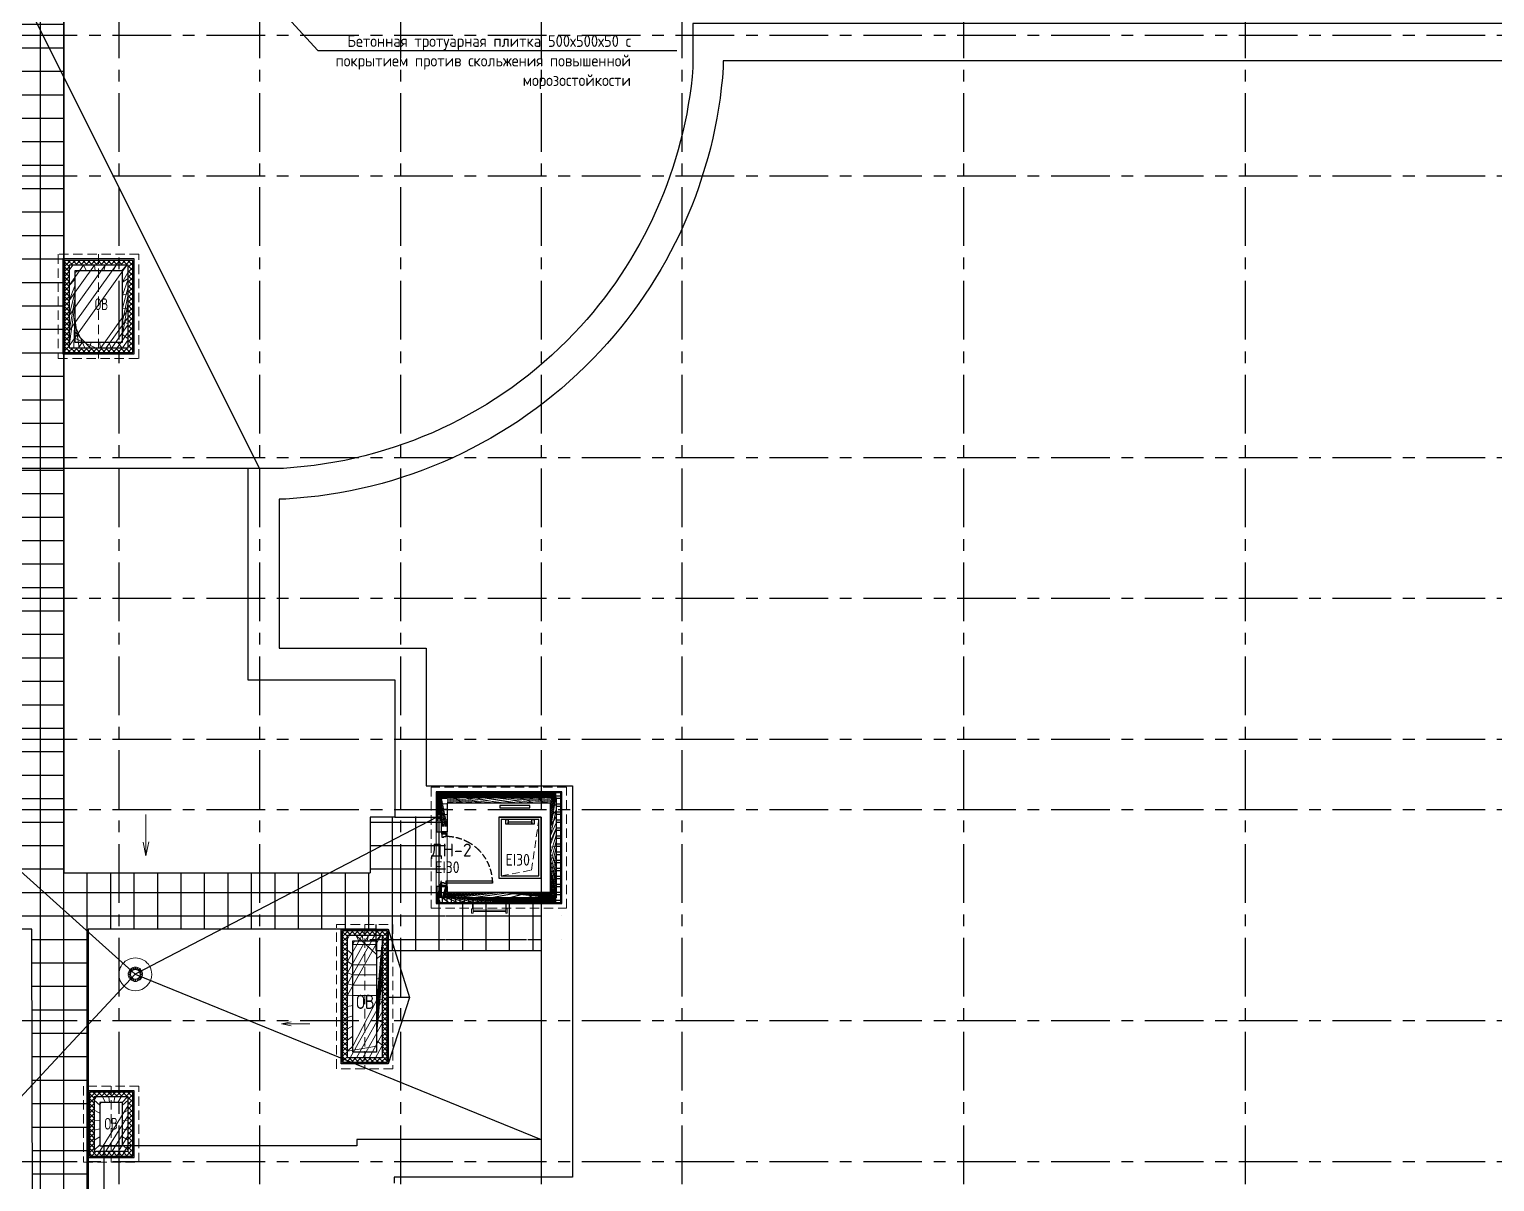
# Model space of a CAD drawing. Header units: millimetres. Extents: x -106726 to 8952771, y -150083 to 686385.
# Drawn here: x 9663 to 40890, y 635962 to 660520 of the extents above; entities that cross this region are included whole.
import ezdxf
from ezdxf import colors
from ezdxf.entities.mleader import LeaderData, LeaderLine
from ezdxf.math import Vec2, Vec3

# ---------------------------------------------------------------- set-up
doc = ezdxf.new("R2010")
doc.units = ezdxf.units.MM
for name, pattern in [('CENTER', [2, 1.25, -0.25, 0.25, -0.25]), ('DASHED', [19.049999999999997, 12.7, -6.35]), ('HIDDEN', [6, 4, -2]), ('HIDDEN2', [4.762499999999999, 3.175, -1.5875]), ('ГОСТ 2.303 4', [7, 5, -2, 0])]:
    doc.linetypes.add(name, pattern=pattern)
for name, color, linetype, lineweight in [('АР_тонкая линия', 250, 'Continuous', 0), ('ОБОРУДОВАНИЕ', 253, 'Continuous', 5), ('Специальное оборудование', 7, 'Continuous', 9)]:
    doc.layers.add(name, color=color, linetype=linetype, lineweight=lineweight)
doc.styles.add('ICOCPEUR', font='isocpeur.ttf')
doc.styles.add('ISOCPEUR', font='isocpeur.ttf', dxfattribs={"width": 0.7})
doc.styles.add('ISOCPEUR_2', font='isocpeur.ttf', dxfattribs={"width": 0.9, "height": 300})
doc.styles.add('PDF ISOCPEUR', font='isocpeur.ttf')
doc.styles.add('ГОСТ 2.304', font='isocpeur.ttf', dxfattribs={"width": 0.7})
pattern_1 = [(90, (480899.0754800076, 687126.5060687058), (-500.0000000000001, 0), []), (180, (480899.0754800076, 687126.5060687058), (-2.842170943040401e-14, -500), [])]
pattern_2 = [(315, (-936177548.4294626, 8364026967.5), (132.5825214724777, 132.5825214724777), []), (315, (-936177548.4294626, 8364026879.111652), (132.5825214724777, 132.5825214724777), [])]
pattern_3 = [(315, (-936178058.4294626, 8364026967.5), (132.5825214724777, 132.5825214724777), []), (315, (-936178058.4294626, 8364026879.111652), (132.5825214724777, 132.5825214724777), [])]
pattern_4 = [(315, (-936177548.4294626, 8364026967.5), (53.03300858899107, 53.03300858899106), []), (44.99999999999999, (-936177548.4294626, 8364026967.5), (-53.03300858899105, 53.03300858899107), [])]
pattern_5 = [(315, (-936178058.4294626, 8364026967.5), (53.03300858899107, 53.03300858899106), []), (44.99999999999999, (-936178058.4294626, 8364026967.5), (-53.03300858899105, 53.03300858899107), [])]

# ---------------------------------------------------------------- blocks, each defined once
blk = doc.blocks.new('A$C6f2de472')
at = {"layer": 'АР_тонкая линия', "color": 8, "ltscale": 100}
for p, q in [((54.57592772785574, -74.7079406324774), (54.57592772785574, -576.5265344174259)), ((54.57592772785574, -576.5265344174259), (20.69524945132434, -407.2409241124988)), ((20.69524945132434, -407.2409241124988), (54.57592772785574, -576.5265344174259)), ((54.57592772785574, -576.5265344174259), (91.53404689393938, -404.1629426884465))]:
    blk.add_line(p, q, dxfattribs=at)
blk = doc.blocks.new('M_Сток крыши - Сетчатый фильтр 380 мм - Слив 200 мм 2-3193379-Кровля')
at = {"layer": 'ОБОРУДОВАНИЕ', "color": 8, "flags": 128}
for points in [[(-152.1267350446647, 9.122306980374313), (-132.0912406071403, 9.122306980374326), (-112.0431549439181, 9.122306980374303)], [(-108.0011237287316, 31.18721417121553), (-127.0242874497429, 37.36821474883533), (-146.0454781264287, 43.54857424549225)], [(-141.9117846506028, 55.55902606483295), (-122.8580928793034, 49.36810632238699), (-103.7927820662061, 43.17341132440949)], [(-93.29816158142222, 62.7083574968748), (-109.4818746132008, 74.46651327549654), (-125.6635339249483, 86.22317693917506)], [(-118.0473051375903, 96.38772613638803), (-101.842131428712, 84.6139782631736), (-85.62792629529227, 72.83366867594135)], [(-69.83589882673962, 88.08991025929144), (-81.59615471404025, 104.2765138426867), (-93.35443870569411, 120.4604033445647)], [(-83.00003154254765, 127.8153150601544), (-71.22933750466267, 111.6143445950117), (-59.45298972975287, 95.40559242844496)], [(-39.9207528530546, 105.0867191707603), (-46.10509601334157, 124.1201703034178), (-52.28803434348071, 143.149297813457)], [(-40.18753608133889, 147.0058568346927), (-34.00116822601166, 127.9661743314419), (-27.81237822599808, 108.9190372333652)], [(-6.349999999993059, 112.2344089592399), (-6.349999999993055, 132.2540697534665), (-6.349999999993071, 152.2676508651532)], [(6.350000000006943, 152.2676508651542), (6.350000000006918, 132.2540697534677), (6.350000000006937, 112.2344089592412)], [(27.81237822601391, 108.9190372333708), (34.00116822602754, 127.9661743314477), (40.18753608135481, 147.0058568346986)], [(52.28803434349719, 143.1492978134647), (46.10509601335808, 124.1201703034257), (39.92075285307115, 105.0867191707683)], [(59.45298972977421, 95.40559242845515), (71.22933750468407, 111.6143445950221), (83.00003154256913, 127.8153150601649)], [(93.35443870571662, 120.4604033445765), (81.5961547140628, 104.2765138426985), (69.83589882676223, 88.08991025930342)], [(85.62792629532089, 72.83366867595203), (101.8421314287408, 84.61397826318435), (118.0473051376191, 96.38772613639888)], [(125.6635339249781, 86.22317693918657), (109.4818746132306, 74.46651327550809), (93.29816158145213, 62.70835749688639)], [(103.792782066241, 43.17341132441629), (122.8580928793384, 49.36810632239381), (141.9117846506378, 55.55902606483986)], [(146.0454781264642, 43.54857424549932), (127.0242874497785, 37.36821474884241), (108.0011237287673, 31.18721417122258)], [(112.0431549439558, 9.122306980374242), (132.091240607178, 9.12230698037424), (152.1267350447024, 9.122306980374237)], [(-112.356954244448, -3.577693019625703), (-132.3584398310157, -3.577693019625699), (-152.3579998314883, -3.577693019625695)], [(-147.4658216370705, -38.46545786676792), (-128.4121298657711, -32.27453812432185), (-109.3468190526738, -26.07984312634433)], [(-105.7061290580764, -38.25048148704755), (-124.7292927790876, -44.43148206466737), (-143.7504834557733, -50.61184156132428)], [(-128.1487984605835, -82.48421335690901), (-111.9436247517052, -70.71046548369449), (-95.7294196182853, -58.93015589646215)], [(-88.46990949618774, -69.35387637452017), (-104.6536225279662, -81.11203215314181), (-120.8352818397137, -92.8686958168203)], [(-95.91116798998836, -118.4348253462578), (-84.14047395210329, -102.233854881115), (-72.3641261771934, -86.02510271454811)], [(-62.19800361705781, -93.63916595362517), (-73.95825950435832, -109.8257695370203), (-85.71654349601214, -126.0096590388982)], [(-53.89547499619336, -142.5518774865482), (-47.70910714086607, -123.5121949832972), (-41.52031714085241, -104.4650578852204)], [(-29.47185625401281, -108.4817714797415), (-35.65619941429974, -127.5152226123989), (-41.83913774443886, -146.5443501224379)], [(-6.349999999993074, -152.2676508652035), (-6.349999999993042, -132.2540697535169), (-6.349999999993062, -112.2344089592902)], [(6.350000000006934, -112.2344089592915), (6.350000000006931, -132.2540697535181), (6.350000000006942, -152.2676508652045)], [(41.83913774445471, -146.5443501224441), (35.65619941431555, -127.515222612405), (29.4718562540286, -108.4817714797474)], [(41.52031714086893, -104.4650578852287), (47.70910714088253, -123.5121949833054), (53.89547499620974, -142.5518774865562)], [(85.71654349603381, -126.009659038909), (73.95825950437997, -109.825769537031), (62.19800361707931, -93.63916595363574)], [(72.3641261772162, -86.02510271456046), (84.14047395212596, -102.2338548811273), (95.91116799001092, -118.4348253462699)], [(120.8352818397427, -92.86869581683132), (104.6536225279952, -81.11203215315281), (88.46990949621667, -69.35387637453108)], [(95.7294196183155, -58.93015589647398), (111.9436247517352, -70.7104654837063), (128.1487984606135, -82.48421335692073)], [(143.7504834558084, -50.61184156133116), (124.7292927791227, -44.43148206467424), (105.7061290581114, -38.25048148705444)], [(109.3468190527096, -26.07984312635145), (128.4121298658068, -32.27453812432894), (147.4658216371062, -38.46545786677496)], [(152.3579998315258, -3.577693019625746), (132.3584398310532, -3.577693019625791), (112.3569542444855, -3.577693019625767)]]:
    blk.add_lwpolyline(points, dxfattribs=at)
at = {"layer": 'ОБОРУДОВАНИЕ', "color": 8}
for centre, radius, start, end in [((1.867945798039727e-11, -2.528863876118112e-11), 350.0000000000003, 359.9999999999996, 179.9999999999998), ((1.884542567571339e-11, -2.517666075618763e-11), 152.4, 163.3962075109842, 176.5683575503843), ((1.884542567571339e-11, -2.517666075618763e-11), 152.3999999999999, 145.5442994120852, 158.6194600011817), ((1.884542567571339e-11, -2.517666075618763e-11), 152.3999999999999, 127.7749788777989, 140.7677499933545), ((1.884542567571339e-11, -2.517666075618763e-11), 112.4139006281505, 175.3453706261629, 179.9999999999995), ((1.884542567571339e-11, -2.517666075618763e-11), 112.4139006281506, 157.4147534860918, 163.8930014678603), ((1.884542567571339e-11, -2.517666075618763e-11), 101.6, 359.9999999999992, 179.9999999999994), ((1.884542567571339e-11, -2.517666075618763e-11), 112.4139006281506, 139.6160726103257, 146.0938257661134), ((1.884542567571339e-11, -2.517666075618763e-11), 152.3999999999999, 110.0656934125596, 122.9986742789652), ((1.884542567571339e-11, -2.517666075618763e-11), 112.4139006281506, 121.92952745044, 128.4066691250171), ((1.884542567571339e-11, -2.517666075618763e-11), 152.3999999999999, 92.38801546327326, 105.2895868495749), ((1.884542567571339e-11, -2.517666075618763e-11), 112.4139006281506, 104.3243310625686, 110.8009781656915), ((1.884542567571339e-11, -2.517666075618763e-11), 112.4139006281505, 86.76177088817388, 93.23822911183754), ((1.884542567571339e-11, -2.517666075618763e-11), 152.4, 74.71041315043354, 87.61198453673569), ((1.884542567571339e-11, -2.517666075618763e-11), 112.4139006281505, 69.1990218343196, 75.67566893744245), ((1.884542567571339e-11, -2.517666075618763e-11), 152.4000000000001, 57.00132572104204, 69.93430658744889), ((1.884542567571339e-11, -2.517666075618763e-11), 112.4139006281505, 51.59333087499237, 58.07047254956947), ((1.884542567571339e-11, -2.517666075618763e-11), 112.4139006281504, 33.90617423389321, 40.38392738968094), ((1.884542567571339e-11, -2.517666075618763e-11), 152.4000000000001, 39.2322500066509, 52.2250211222084), ((1.884542567571339e-11, -2.517666075618763e-11), 112.4139006281505, 16.10699853214306, 22.58524651391154), ((1.884542567571339e-11, -2.517666075618763e-11), 112.4139006281506, 359.9999999999989, 4.654629373836194), ((1.884542567571339e-11, -2.517666075618763e-11), 152.4000000000001, 21.38053999882107, 34.45570058792016), ((1.884542567571339e-11, -2.517666075618763e-11), 152.4, 3.43164244961575, 16.60379248901856), ((1.867945798039727e-11, -2.528863876118112e-11), 350.0000000000003, 179.9999999999998, 359.9999999999989), ((1.874390688234167e-11, -2.517666075618763e-11), 152.4, 181.345180730763, 194.6194600011786), ((1.874390688234167e-11, -2.517666075618763e-11), 152.4000000000001, 199.3962075109811, 212.7677499933488), ((1.874390688234167e-11, -2.517666075618763e-11), 152.4000000000001, 217.5442994120796, 230.9986742789577), ((1.874390688234167e-11, -2.517666075618763e-11), 112.4139006281506, 179.999999999999, 181.823807644696), ((1.874390688234167e-11, -2.517666075618763e-11), 112.4139006281505, 193.4147534860877, 199.8930014678562), ((1.874390688234167e-11, -2.517666075618763e-11), 101.6, 179.9999999999994, 359.9999999999989), ((1.874390688234167e-11, -2.517666075618763e-11), 112.4139006281505, 211.6160726103183, 218.093825766106), ((1.874390688234167e-11, -2.517666075618763e-11), 152.4, 235.7749788777913, 249.2895868495662), ((1.874390688234167e-11, -2.517666075618763e-11), 112.4139006281504, 229.9295274504297, 236.4066691250069), ((1.874390688234167e-11, -2.517666075618763e-11), 152.4, 254.0656934125508, 267.6119845367264), ((1.874390688234167e-11, -2.517666075618763e-11), 112.4139006281505, 248.3243310625568, 254.8009781656796), ((1.874390688234167e-11, -2.517666075618763e-11), 112.4139006281505, 266.7617708881618, 273.2382291118254), ((1.874390688234167e-11, -2.517666075618763e-11), 152.3999999999999, 272.388015463264, 285.9343065874401), ((1.874390688234167e-11, -2.517666075618763e-11), 112.4139006281506, 285.1990218343078, 291.6756689374307), ((1.874390688234167e-11, -2.517666075618763e-11), 152.3999999999999, 290.7104131504247, 304.2250211222008), ((1.874390688234167e-11, -2.517666075618763e-11), 112.4139006281506, 303.5933308749821, 310.0704725495593), ((1.874390688234167e-11, -2.517666075618763e-11), 112.4139006281506, 321.9061742338857, 328.3839273896735), ((1.874390688234167e-11, -2.517666075618763e-11), 152.3999999999999, 309.0013257210344, 322.4557005879145), ((1.874390688234167e-11, -2.517666075618763e-11), 112.4139006281506, 340.106998532139, 346.5852465139075), ((1.874390688234167e-11, -2.517666075618763e-11), 112.4139006281505, 358.1761923553028, 359.9999999999989), ((1.874390688234167e-11, -2.517666075618763e-11), 152.3999999999999, 327.2322500066453, 340.6037924890154), ((1.874390688234167e-11, -2.517666075618763e-11), 152.4, 345.3805399988179, 358.6548192692363)]:
    blk.add_arc(centre, radius, start, end, dxfattribs=at)
blk = doc.blocks.new('_DotSmall')
at = {"color": 8, "linetype": 'ByBlock', "const_width": 0.5}
blk.add_lwpolyline([(-0.0625, 0, 1), (0.0625, 0, 1)], format="xyb", close=True, dxfattribs=at)
blk = doc.blocks.new('дверь металл1_преобразован_в_статический_25')
at = {"color": 8}
for points in [[(0, 0), (20, -2.906988696383495e-15), (20.00000000000001, 69.99999999999727), (1.017446043734183e-14, 69.99999999999727)], [(60, -8.720966089150483e-15), (20, -2.906988696383495e-15), (20.00000000000001, 69.99999999999727), (70, 69.99999999999727), (70.00000000000003, 39.99999999999999), (60.00000000000001, 39.99999999999089)], [(59.99999999999358, -779.9999999999909), (60, 9.086226051640133e-12), (99.9999999999909, 9.080412074247366e-12), (99.99999999998815, -779.9999999999909)], [(840, -2.877703828499986e-12), (880, -2.883517805892753e-12), (880, 69.99999999999442), (830, 69.9999999999944), (830, 39.99999999999712), (840, 39.99999999998802)], [(900, -2.886424794589137e-12), (880, -2.883517805892753e-12), (880, 69.99999999999442), (900, 69.99999999999439)]]:
    blk.add_lwpolyline(points, close=True, dxfattribs=at)
at = {"color": 8, "linetype": 'ГОСТ 2.303 4', "ltscale": 20}
for centre, start, end in [((59.99999999996495, 1.432045261082039e-11), 330.0000000000001, 1.057255354117103e-12), ((59.99999999996845, 4.042872454068628e-11), 314.9999999999994, 329.9999999999988), ((59.99999999998931, 4.447217112182948e-11), 270.0000000000007, 315)]:
    blk.add_arc(centre, 780.0000000000351, start, end, dxfattribs=at)
blk = doc.blocks.new('LADDER_12760 - LADDER_12760-5164013-3_1 этаж')
at = {"layer": 'Специальное оборудование', "color": 8}
for p, q in [((25.00000000001089, 95.00000000009393), (-50.00000000000482, 95.00000000009395)), ((-50.00000000000482, 95.00000000009395), (-50.00000000000483, 88.00000000009472)), ((-50.00000000000484, 88.00000000009472), (17.99999999999474, 88.00000000009472)), ((-2.099747042905164e-11, 1.904017958923043e-13), (24.99999999995375, 1.904017958923043e-13)), ((-2.099747042905164e-11, -76.19999999999982), (-2.099747042905164e-11, 1.861177878481613e-13)), ((17.99999999999475, 88.00000000009472), (17.99999999999473, 1.184385922670117e-13)), ((25.00000000001073, 5.075939668586216e-14), (25.00000000001089, 95.00000000009393)), ((24.99999999995375, 1.861177878481613e-13), (24.99999999995375, -76.19999999999982)), ((575.0000000000002, 95.00000000009253), (575.0000000000007, -3.383959779057477e-13)), ((650.000000000001, 95.00000000009253), (575.0000000000002, 95.00000000009253)), ((574.9999999998712, 1.904017958923096e-13), (599.9999999998744, 1.904017958923096e-13)), ((574.9999999998712, -76.19999999999982), (574.9999999998712, 1.861177878481613e-13)), ((582.0000000000011, -4.39914771277472e-13), (582.0000000000011, 88.00000000009248)), ((582.0000000000011, 88.00000000009248), (650.000000000001, 88.00000000009248)), ((599.9999999998744, 1.861177878481613e-13), (599.9999999998744, -76.19999999999982)), ((650.000000000001, 88.00000000009248), (650.000000000001, 95.00000000009253)), ((24.99999999995375, -76.19999999999982), (-2.099747042905164e-11, -76.19999999999982)), ((24.9999999999913, -25.39999999999994), (575.0000000000036, -25.39999999999994)), ((575.0000000000036, -45.39999999999994), (24.99999999999127, -45.39999999999994)), ((599.9999999998744, -76.19999999999982), (574.9999999998712, -76.19999999999982))]:
    blk.add_line(p, q, dxfattribs=at)

msp = doc.modelspace()

# ---------------------------------------------------------------- hatches: boundary and pattern name
at = {"ltscale": 120}
h = msp.add_hatch(dxfattribs=at)
h.set_pattern_fill('ANSI37', color=256, scale=4000, angle=45, double=1)
h.set_pattern_definition(pattern_1)
h.paths.add_polyline_path([(10401.38545660954, 641344.3101398014), (9203.702998257242, 641344.6236160861), (9203.702998257242, 663963.568845463), (10401.38545660954, 663963.2553691785)])
h = msp.add_hatch()
h.set_pattern_fill('ANSI37', color=256, scale=600, angle=180)
h.set_pattern_definition([(225, (-370105.0995932772, 538526.1678467701), (53.03300858899106, -53.03300858899107), []), (315, (-370105.0995932772, 538526.1678467701), (53.03300858899107, 53.03300858899105), [])])
h.paths.add_polyline_path([(10409.95452216547, 655595.4197194374), (10410.98098987481, 653635.5487226951), (11870.45162588311, 653635.5487226951), (11869.42515817378, 655595.4197194374)])
h.paths.add_polyline_path([(10510.46775602014, 655495.4197194374), (11769.93839202821, 655495.4197194374), (11769.93839202821, 653735.5487226951), (10510.46775602014, 653735.5487226951)], flags=16)
h.paths.add_polyline_path([(11897.90040672291, 654601.6132149324), (11954.87824898539, 655125.66784677)])
at = {"lineweight": 5}
h = msp.add_hatch(dxfattribs=at)
h.set_pattern_fill('ANSI32', color=256, scale=500, angle=180, style=0)
h.set_pattern_definition([(225, (8363384706.714881, 936844938.86959), (132.5825214724777, -132.5825214724777), []), (225, (8363384618.326533, 936844938.86959), (132.5825214724777, -132.5825214724777), [])])
h.paths.add_polyline_path([(10510.46775602014, 655495.4197194374), (10511.49422372971, 653735.5487226951), (11770.45162588311, 653735.5487226951), (11769.42515817378, 655495.4197194374)])
h.paths.add_polyline_path([(10630.46775602014, 655375.4197194374), (11649.93839202821, 655375.4197194374), (11649.93839202821, 653855.5487226951), (10630.46775602014, 653855.5487226951)], flags=16)
h.paths.add_polyline_path([(12131.8560912481, 654753.7224786079), (12131.8560912481, 655141.7224786079)])
h = msp.add_hatch()
h.set_pattern_fill('ANSI37', color=256, scale=600, angle=270)
h.set_pattern_definition(pattern_4)
h.paths.add_polyline_path([(18349.86266838061, 644250), (20889.93842063891, 644250), (20889.93842063891, 644150), (18349.86266838061, 644150)])
h = msp.add_hatch()
h.set_pattern_fill('ANSI37', color=256, scale=600, angle=270)
h.set_pattern_definition(pattern_4)
h.paths.add_polyline_path([(20989.93842063891, 641910), (20989.93842063891, 644250), (20889.93842063891, 644250), (20889.93842063891, 641910)])
at = {"ltscale": 120}
h = msp.add_hatch(dxfattribs=at)
h.set_pattern_fill('ANSI37', color=256, scale=4000, angle=45, double=1)
h.set_pattern_definition(pattern_1)
h.paths.add_polyline_path([(20570.1023264383, 640890.0484280472), (20569.77445761906, 641890.0484290009), (20287.10237430315, 641890.0484290009), (20287.10237430315, 640890.0484280472), (21008.42429166799, 640890.0484280472), (21010.07881771307, 641890.0484299546), (21009.93842063891, 644030), (20286.96197722899, 644030), (20287.10237430315, 644030), (21009.77448622929, 644030), (21010.10235504853, 640890.0484280472)])
h.paths.add_polyline_path([(20287.10237430315, 641890.0484290009), (18546.02423823951, 641890.0484290009), (18546.35210717795, 640890.0484280472), (16917.58587551396, 640890.0484280472), (16917.33233261574, 643742.3175416475), (20287.17670034338, 643742.3175416475), (20286.96200062381, 643742.3175416475), (18530.85169635527, 643742.3175416475), (18530.99207003461, 640890.0484290009), (20253.88545660954, 640890.0484280472)])
h = msp.add_hatch()
h.set_pattern_fill('ANSI37', color=256, scale=600, angle=270)
h.set_pattern_definition(pattern_5)
h.paths.add_polyline_path([(18449.93841873156, 644149.9969844818), (18449.93841873156, 643535), (18349.93841873156, 643535), (18349.93841873156, 644149.9969844818)])
at = {"lineweight": 5}
h = msp.add_hatch(dxfattribs=at)
h.set_pattern_fill('ANSI32', color=256, scale=500, angle=270, style=0)
h.set_pattern_definition(pattern_3)
edge = h.paths.add_edge_path()
edge.add_line((18569.93842636095, 643535), (18449.93842636095, 643535))
edge.add_line((18569.93842636095, 644150), (18569.93842636095, 643535))
edge.add_line((18449.93842636095, 644150), (18569.93842636095, 644150))
edge.add_line((18449.93842636095, 643535), (18449.93842636095, 644150))
h = msp.add_hatch(dxfattribs=at)
h.set_pattern_fill('ANSI32', color=256, scale=500, angle=270, style=0)
h.set_pattern_definition(pattern_2)
h.paths.add_polyline_path([(18567.69651641883, 644030), (18567.69651641883, 644150), (20769.93842063891, 644150), (20769.93842063891, 644030)])
h = msp.add_hatch(dxfattribs=at)
h.set_pattern_fill('ANSI32', color=256, scale=500, angle=270, style=0)
h.set_pattern_definition(pattern_2)
edge = h.paths.add_edge_path()
edge.add_line((20889.93842063891, 644150), (20889.93842063891, 642010.0000009537))
edge.add_line((20769.93842063891, 644150), (20889.93842063891, 644150))
edge.add_line((20769.93842063891, 642010), (20769.93842063891, 644149.9999990463))
edge.add_line((20889.93842063891, 642010), (20769.93842063891, 642010))
at = {"ltscale": 120}
h = msp.add_hatch(dxfattribs=at)
h.set_pattern_fill('ANSI37', color=256, scale=4000, angle=45, double=1)
h.set_pattern_definition(pattern_1)
h.paths.add_polyline_path([(10401.22871846706, 641343.2014693494), (10401.54219475202, 642540.8839277017), (16941.01708040852, 642540.8839277017), (16940.70360412356, 641343.2014693494)])
h = msp.add_hatch()
h.set_pattern_fill('ANSI37', color=256, scale=600, angle=270)
h.set_pattern_definition(pattern_5)
h.paths.add_polyline_path([(18449.93841873156, 642010.0030155182), (18449.93841873156, 642380), (18349.93841873156, 642380), (18349.93841873156, 642010.0030155182)])
h = msp.add_hatch()
h.set_pattern_fill('ANSI32', color=256, scale=500, angle=270, style=0)
h.set_pattern_definition(pattern_3)
h.paths.add_polyline_path([(18449.93841873156, 642010.0030155182), (18569.93841873156, 642010.0030155182), (18569.93841873156, 642380), (18449.93841873156, 642380)])
h = msp.add_hatch()
h.set_pattern_fill('ANSI32', color=256, scale=500, angle=270, style=0)
h.set_pattern_definition(pattern_2)
h.paths.add_polyline_path([(20769.93842063891, 642130), (18568.46886589471, 642130), (18568.46886589471, 642010), (20769.93842063891, 642010)])
h = msp.add_hatch()
h.set_pattern_fill('ANSI37', color=256, scale=600, angle=270)
h.set_pattern_definition(pattern_4)
h.paths.add_polyline_path([(18349.86266838061, 641910), (20889.93842063891, 641910), (20889.93842063891, 642010), (18349.86266838061, 642010)])
h = msp.add_hatch(dxfattribs=at)
h.set_pattern_fill('ANSI37', color=256, scale=4000, angle=45, double=1)
h.set_pattern_definition(pattern_1)
h.paths.add_polyline_path([(10917.92766708415, 635276.602742352), (9728.326109673595, 635276.8527696042), (9717.450821179897, 641343.6064476545), (10915.13542209566, 641342.7964910443)])
h = msp.add_hatch()
h.set_pattern_fill('ANSI37', color=256, scale=600, angle=180)
h.set_pattern_definition([(225, (-364175.0780399487, 524243.9495966823), (53.03300858899106, -53.03300858899107), []), (315, (-364175.0780399487, 524243.9495966823), (53.03300858899107, 53.03300858899105), [])])
h.paths.add_polyline_path([(16339.97607549373, 641313.2014693494), (16340.48852984793, 638500.9676906548), (17279.97411596961, 638500.9676906548), (17279.46166161587, 641313.2014693494)])
h.paths.add_polyline_path([(16440.48930934863, 641213.2014693494), (17179.97489547078, 641213.2014693494), (17179.97411596961, 638600.9676906548), (16440.48852984793, 638600.9676906548)], flags=16)
h.paths.add_polyline_path([(17827.92196005117, 640319.3949648445), (17884.89980231412, 640843.4495966823)])
at = {"lineweight": 5}
h = msp.add_hatch(dxfattribs=at)
h.set_pattern_fill('ANSI32', color=256, scale=500, angle=180, style=0)
h.set_pattern_definition([(225, (8363390636.736435, 936830656.65134), (132.5825214724777, -132.5825214724777), []), (225, (8363390548.348087, 936830656.65134), (132.5825214724777, -132.5825214724777), [])])
h.paths.add_polyline_path([(16440.48930934863, 641213.2014693494), (16441.51499755727, 638600.9676906548), (17178.94764826028, 638600.9676906548), (17177.92196005117, 641213.2014693494)])
h.paths.add_polyline_path([(16560.48930934863, 641093.2014693494), (17059.97489547054, 641093.2014693494), (17059.97411596961, 638720.9676906548), (16560.48852984793, 638720.9676906548)], flags=16)
h.paths.add_polyline_path([(18061.8776445766, 640471.50422852), (18061.8776445766, 640859.50422852)])
h = msp.add_hatch()
h.set_pattern_fill('ANSI37', color=256, scale=600, angle=180)
h.set_pattern_definition([(225, (-369570.4749494428, 520801.429729628), (53.03300858899106, -53.03300858899107), []), (315, (-369570.4749494428, 520801.429729628), (53.03300858899107, 53.03300858899105), [])])
h.paths.add_polyline_path([(10944.57916599978, 637870.6816022953), (10945.09239985468, 636510), (11869.93839202821, 636510), (11884.06475212169, 637870.6816022953)])
h.paths.add_polyline_path([(11045.09239985468, 637770.6816022953), (11769.93839202821, 637770.6816022953), (11769.93839202821, 636610), (11045.09239985468, 636610)], flags=16)
h.paths.add_polyline_path([(12432.52505055722, 636876.8750977903), (12489.5028928197, 637400.9297296279)])
h = msp.add_hatch(dxfattribs=at)
h.set_pattern_fill('ANSI32', color=256, scale=500, angle=180, style=0)
h.set_pattern_definition([(225, (8363385241.339525, 936827214.131473), (132.5825214724777, -132.5825214724777), []), (225, (8363385152.951178, 936827214.131473), (132.5825214724777, -132.5825214724777), [])])
h.paths.add_polyline_path([(11045.09239985468, 637770.6816022953), (11046.11886756402, 636610), (11770.45162588311, 636610), (11769.42515817354, 637770.6816022953)])
h.paths.add_polyline_path([(11165.09239985468, 637650.6816022953), (11649.93839202821, 637650.6816022953), (11649.93839202821, 636729.991912511), (11165.09239985468, 636729.991912511)], flags=16)
h.paths.add_polyline_path([(12666.48073508264, 637028.9843614658), (12666.48073508264, 637416.9843614658)])

# ---------------------------------------------------------------- linework, layer by layer
at = {"linetype": 'CENTER', "ltscale": 1000}
for p, q in [((11571.19366451539, 679157.4669364591), (11571.19366451562, 624538.442093527)), ((14571.19366451539, 679157.4669364591), (14571.19366451562, 624538.442093527)), ((17571.19366451586, 679157.4669364591), (17571.19366451586, 624538.442093527)), ((20571.19366451586, 679157.4669364591), (20571.19366451586, 624538.442093527)), ((23571.19366451586, 679157.4669364591), (23571.19366451586, 624538.442093527)), ((29571.19366451586, 679157.4669364591), (29571.19366451609, 624538.442093527)), ((35571.19366451586, 679157.4669364591), (35571.19366451609, 624538.442093527)), ((-12563.75553944497, 660395), (70614.64651527419, 660395)), ((-12563.75553944497, 657395), (70614.64651527419, 657395)), ((-12563.75553944497, 651395), (70614.64651527419, 651395)), ((-12563.75553944521, 648395), (70614.64651527395, 648395)), ((-12563.75553944521, 645395), (70614.64651527395, 645395)), ((-12563.75553944521, 643895), (70614.64651527395, 643895)), ((-12563.75553944521, 639395), (70614.64651527395, 639395)), ((-12563.75553944521, 636395), (70614.64651527395, 636395))]:
    msp.add_line(p, q, dxfattribs=at)
at = {"ltscale": 100}
for p, q in [((8569.938392028678, 663144.9999999998), (14569.93839202845, 651163.6914955657)), ((14319.81722265691, 651163.6914955657), (-110.1827773437835, 651163.6914955657)), ((-110.1827773437835, 651163.6914955657), (11922.13366562547, 640382.5714447726)), ((18349.86266838061, 643730), (11922.13366562547, 640382.5714447726)), ((17309.97333646892, 641343.2014693494), (17762.28199770069, 639887.7505756284)), ((11922.12217862415, 640382.5591269571), (-110.1827773437835, 627479.9999999942)), ((11922.12217862415, 640382.5591269571), (20569.93839202868, 636860)), ((17762.28199770069, 639887.7505756284), (17309.97333646892, 638470.9676906548)), ((17762.28199770069, 639887.7505756284), (17309.97333646892, 639887.7505756284))]:
    msp.add_line(p, q, dxfattribs=at)
at = {"linetype": 'HIDDEN', "lineweight": 5, "ltscale": 50}
for p, q in [((11140.20307402429, 655725.4197194374), (11140.20307402429, 653505.5487226951)), ((16810.23132290877, 641443.2014693494), (16810.23132290877, 638370.9676906548)), ((11407.51539594145, 638000.6816022953), (11407.94608464558, 636380.1575634666))]:
    msp.add_line(p, q, dxfattribs=at)
at = {"ltscale": 100}
for points in [[(10401.38545660954, 663964.7499861137), (10401.38545660954, 642540.8839277017)], [(9717.45627449872, 641341.261827444), (9717.45627449872, 641341.261827444), (9203.702998257242, 641343.2014693494), (9203.702998257242, 652407.8662643428)], [(19669.93839202868, 643730.0000000005), (20569.93839202868, 643730), (20569.93839202868, 642430)], [(10401.38545660954, 642540.8839277017), (16926.05697730277, 642540.8839277017)], [(20569.93839202868, 641890.0334313852), (20569.93839202868, 636860), (16639.81722265622, 636860), (16639.81722265622, 636729.9989261401), (11249.81087420252, 636729.9916909945), (11249.82186003216, 628280.0031416107)], [(17050.72630262235, 641443.2014693494), (17050.72630262235, 641343.2014693494), (10915.13323159749, 641343.187572388)], [(10915.13323197374, 641343.2014693494), (10915.00159265799, 635276.7128224841), (9731.252184099983, 635276.7426894719), (9717.45077362121, 641343.2014693494)], [(11899.93839202821, 636480), (11899.93839202821, 637900.6816022953), (10915.09239985468, 637900.6816022953), (10915.09239985468, 636480), (11899.93839202821, 636480)]]:
    msp.add_lwpolyline(points, dxfattribs=at)
for points in [[(53319.93839202868, 660645.0000000014), (23804.93839202868, 660645), (23804.93839202868, 659705, -0.1713588119262615), (21273.49956363905, 654042.5562528474, -0.1904546233486775), (15078.17040573829, 651163.6914955657), (14319.81722265691, 651163.6914955657), (14319.81722265622, 646659.9999999991), (17449.81722263689, 646660.0000000009), (17449.81722267577, 643730.0000000019), (18329.86266838061, 643730.0000000019)], [(53989.93839202868, 659845.0000000014), (24449.29762499128, 659845), (24449.29762499128, 659705, -0.1768280985894461), (21679.29960715165, 653503.6566586636, -0.1882125360542776), (15129.81722265622, 650510.2610434454), (14989.81722265622, 650510.2610434454), (14989.81722265622, 647330), (18119.81722265622, 647330), (18119.81722269533, 644400), (21239.97333646892, 644400), (21239.97333646892, 636060), (17439.81722265622, 636060), (17439.81722265622, 635930.0000000002)]]:
    msp.add_lwpolyline(points, format="xyb", dxfattribs=at)
at = {"linetype": 'HIDDEN', "lineweight": 5, "ltscale": 50}
for points in [[(10280.46775602014, 653505.5487226951), (11999.93839202821, 653505.5487226951), (11999.93839202821, 655725.4197194374), (10280.46775602014, 655725.4197194374)], [(21109.97802387225, 641789.8901472092), (21109.89881740557, 644369.8667106628), (18229.70084522711, 644369.8667106628), (18229.78005169379, 641789.8901472092)], [(16210.48930934863, 641443.2014693494), (17409.97333646892, 641443.2014693494), (17409.97333646892, 638370.9676906548), (16210.48930934863, 638370.9676906548)]]:
    msp.add_lwpolyline(points, close=True, dxfattribs=at)
at = {"ltscale": 100}
for points in [[(10380.46775602014, 653605.5487226951), (11899.93839202821, 653605.5487226951), (11899.93839202821, 655625.4197194374), (10380.46775602014, 655625.4197194374)], [(10410.46775602014, 653635.5487226951), (11869.93839202821, 653635.5487226951), (11869.93839202821, 655595.4197194374), (10410.46775602014, 655595.4197194374)], [(10510.46775602014, 653735.5487226951), (11769.93839202821, 653735.5487226951), (11769.93839202821, 655495.4197194374), (10510.46775602014, 655495.4197194374)], [(10630.46775602014, 653855.5487226951), (11649.93839202821, 653855.5487226951), (11649.93839202821, 655375.4197194374), (10630.46775602014, 655375.4197194374)], [(16310.48930934863, 641343.2014693494), (17309.97333646892, 641343.2014693494), (17309.97333646892, 638470.9676906548), (16310.48930934863, 638470.9676906548)], [(16340.48930934863, 641313.2014693494), (17279.97333646892, 641313.2014693494), (17279.97333646892, 638500.9676906548), (16340.48930934863, 638500.9676906548)], [(16440.48930934863, 641213.2014693494), (17179.97333646892, 641213.2014693494), (17179.97333646892, 638600.9676906548), (16440.48930934863, 638600.9676906548)], [(16560.48930934863, 641093.2014693494), (17059.97333646892, 641093.2014693494), (17059.97333646892, 638720.9676906548), (16560.48930934863, 638720.9676906548)], [(10945.09239985468, 636510), (11869.93839202821, 636510), (11869.93839202821, 637870.6816022953), (10945.09239985468, 637870.6816022953)], [(11045.09239985468, 636610), (11769.93839202821, 636610), (11769.93839202821, 637770.6816022953), (11045.09239985468, 637770.6816022953)], [(11165.09239985468, 636730), (11649.93839202821, 636730), (11649.93839202821, 637650.6816022953), (11165.09239985468, 637650.6816022953)]]:
    msp.add_lwpolyline(points, close=True, dxfattribs=at)
for points in [[(18329.86266838061, 642250), (18329.86266838061, 641890.1876773834), (21009.93842063891, 641890), (21009.93842063891, 644270), (18329.86266838061, 644269.8123226166), (18329.86266838061, 643420), (18449.93842636095, 643420)], [(18349.86266838061, 642250), (18349.86266838061, 641910), (20989.93842063891, 641910), (20989.93842063891, 644250), (18349.86266838061, 644250), (18349.86266838061, 643420)], [(18449.93842636095, 643420), (18449.93842636095, 644150), (20889.93842063891, 644150), (20889.93842063891, 642010), (18449.93841873156, 642010.0030155182), (18449.93841873156, 642250)], [(18449.93841873156, 642250), (18569.93841873156, 642250), (18569.93841873156, 642130), (20769.93842063891, 642130), (20769.93842063891, 644030), (18569.93842636095, 644030), (18569.93842636095, 643420), (18449.93842636095, 643420)], [(17449.81722267554, 643730.0000000012), (16926.05697730277, 643729.9999999958), (16926.05697730277, 642540.8839277017)], [(18449.93841873156, 642250), (18329.86266838061, 642250)], [(17049.80200416362, 641443.2014693494), (17049.21217365144, 640890.0484280472), (20569.93839202868, 640890.0484280472)]]:
    msp.add_lwpolyline(points)
at = {"lineweight": 30, "ltscale": 100}
msp.add_lwpolyline([(20331.38542418461, 643929.999997139), (20331.38542418461, 643979.999997139), (19691.38545660954, 643980), (19691.38545660954, 643930)], close=True, dxfattribs=at)
at = {"ltscale": 75}
for points in [[(20569.93839202868, 642430), (20569.93839202868, 643730), (19669.93839202868, 643730), (19669.93839202868, 642430)], [(20519.93839202868, 642480), (20519.93839202868, 643680), (19719.93839202868, 643680), (19719.93839202868, 642480)], [(20519.93839202868, 642480), (20519.93839202868, 643680), (19719.93839202868, 643680), (19719.93839202868, 642480)], [(19870.61190162646, 643579.8235349655), (19819.81010566698, 643579.8235349655), (19819.81010566698, 643680), (19870.61190162646, 643680)], [(19870.61190067278, 643579.8235349655), (19819.81010471331, 643579.8235349655), (19819.81010471331, 643680), (19870.61190067278, 643680)], [(20369.13659606921, 643579.8235349655), (19870.61190162646, 643579.8235349655), (19870.61190162646, 643630.625330925), (20369.13659606921, 643630.625330925)], [(20369.13659606921, 643579.8235349655), (19870.61190067278, 643579.8235349655), (19870.61190067278, 643630.625330925), (20369.13659606921, 643630.625330925)], [(20419.93839202868, 643579.8235349655), (20369.13659606921, 643579.8235349655), (20369.13659606921, 643680), (20419.93839202868, 643680)], [(20419.93839202868, 643579.8235349655), (20369.13659606921, 643579.8235349655), (20369.13659606921, 643680), (20419.93839202868, 643680)]]:
    msp.add_lwpolyline(points, close=True, dxfattribs=at)
at = {"linetype": 'DASHED', "lineweight": 15, "ltscale": 200}
msp.add_lwpolyline([(20519.93839202868, 642480), (20519.93839202868, 643680), (19719.93839202868, 643680), (19719.93839202868, 642480)], close=True, dxfattribs=at)
at = {"linetype": 'HIDDEN2', "lineweight": 15, "ltscale": 50}
msp.add_lwpolyline([(19719.93839202868, 642480), (20366.38581310259, 642602.9989051819), (20519.93839202868, 643680)], dxfattribs=at)
at = {"lineweight": 5, "ltscale": 100}
msp.add_lwpolyline([(18569.93841873156, 642250), (18569.93841873156, 643420), (18329.86266838061, 643420), (18329.86266838061, 642250)], close=True, dxfattribs=at)
at = {"linetype": 'HIDDEN', "lineweight": 5, "ltscale": 50}
msp.add_lwpolyline([(11999.38545735134, 636380.3147510495), (11999.93839202821, 638000.6816022953), (10815.09239985468, 638000.6816022953), (10815.09239985468, 636380), (11999.38545735134, 636380.3147510495)], dxfattribs=at)

# ---------------------------------------------------------------- block references
at = {"ltscale": 100, "xscale": 1.754367527776944, "yscale": 1.754367527776944, "zscale": 1.754367527776944}
msp.add_blockref('A$C6f2de472', (12052.58172290213, 643915.8130258161), dxfattribs=at)
at = {"ltscale": 75, "xscale": 1.270500000000002, "yscale": 1.270500000000002, "zscale": 1.270500000000002, "rotation": 90}
msp.add_blockref('дверь металл1_преобразован_в_статический_25', (18544.3976995647, 642250), dxfattribs=at)
at = {"xscale": -1.2705, "yscale": 1.2705, "zscale": 1.2705}
msp.add_blockref('LADDER_12760 - LADDER_12760-5164013-3_1 этаж', (19849.51875195978, 641778.3403514442), dxfattribs=at)
msp.add_blockref('M_Сток крыши - Сетчатый фильтр 380 мм - Слив 200 мм 2-3193379-Кровля', (11922.75251234183, 640381.9943381432))
at = {"ltscale": 100, "xscale": 1.2, "yscale": 1.2, "zscale": 1.2, "rotation": 270}
msp.add_blockref('A$C6f2de472', (15730.78770835442, 639395.2342305449), dxfattribs=at)

# ---------------------------------------------------------------- texts
at = {"ltscale": 100, "attachment_point": 5, "line_spacing_factor": 0.7, "style": 'ICOCPEUR'}
for s, insert, char_height in [('\\A1;{\\W0.7;ОВ}', (11199.91619848018, 654661.8175416475), 250), ('\\A1;{\\W0.8;ОВ}', (16821.89869955275, 639794.3279041061), 300), ('\\A1;{\\W0.7;ОВ}', (11407.19748754427, 637197.4663911567), 250)]:
    msp.add_mtext(s, dxfattribs=dict(at, insert=insert, char_height=char_height))
at = {"lineweight": 0, "insert": (18221.81310280156, 642834.6706040339, 3.923503224606709), "char_height": 275.4230769230776, "attachment_point": 7, "rotation": 0.00221263716426445, "style": 'PDF ISOCPEUR'}
msp.add_mtext('ДН-2', dxfattribs=at)
at = {"ltscale": 100, "char_height": 250, "width": 1520.109434434189, "attachment_point": 5, "style": 'ГОСТ 2.304'}
for insert in [(18573.78234839975, 642664.1474509542), (20073.18071514554, 642822.4742794407, -3.923503224606709)]:
    msp.add_mtext('{\\W0.85;EI30}', dxfattribs=dict(at, insert=insert))

# ---------------------------------------------------------------- leaders
ml = msp.add_multileader_mtext('Standard')
ml.set_content('+13,200', color=8, style='ISOCPEUR')
ml.set_leader_properties(color=8, linetype='Continuous', lineweight=-1)
ml.set_arrow_properties(name='DOTSMALL')
ml.build(insert=Vec2(0, 0))
ml.multileader.update_dxf_attribs({"has_text_frame": 1, "text_left_attachment_type": 4, "text_right_attachment_type": 4, "dogleg_length": 100, "arrow_head_size": 180})
ctx = ml.context
ctx.base_point, ctx.char_height, ctx.arrow_head_size, ctx.landing_gap_size, ctx.plane_origin = Vec3(29236.52965455246, 674490.5162810248), 250, 180, 50, Vec3(27075.31728448393, 673899.2707075395)
ctx.left_attachment, ctx.right_attachment = 4, 4
notes = []
notes.append((ctx, [(0, (0, 0, 0), (0, 0), (1, 0), 1, [])]))
ctx.mtext.insert, ctx.mtext.width, ctx.mtext.line_spacing_style, ctx.mtext.flow_direction = Vec3(29286.52965455246, 674823.8496143583), 852.6970314602484, 2, 5
ml = msp.add_multileader_mtext('Standard')
ml.set_content('+11,550', color=8, style='ISOCPEUR')
ml.set_leader_properties(color=8, linetype='Continuous', lineweight=-1)
ml.set_arrow_properties(name='DOTSMALL')
ml.build(insert=Vec2(0, 0))
ml.multileader.update_dxf_attribs({"has_text_frame": 1, "text_left_attachment_type": 4, "text_right_attachment_type": 4, "dogleg_length": 100, "arrow_head_size": 180})
ctx = ml.context
ctx.base_point, ctx.char_height, ctx.arrow_head_size, ctx.landing_gap_size, ctx.plane_origin = Vec3(24236.52965455246, 673745.5162810248), 250, 180, 50, Vec3(22075.31728448393, 673154.2707075395)
ctx.left_attachment, ctx.right_attachment = 4, 4
notes.append((ctx, [(0, (0, 0, 0), (0, 0), (1, 0), 1, [])]))
ctx.mtext.insert, ctx.mtext.width, ctx.mtext.line_spacing_style, ctx.mtext.flow_direction = Vec3(24286.52965455246, 674078.8496143583), 852.6970314602484, 2, 5
at = {"lineweight": 5}
ml = msp.add_multileader_mtext('Standard', dxfattribs=at)
ml.set_content('Бетонная тротуарная плитка 500х500х50 с покрытием против скольжения повышенной морозостойкости ', color=8, style='ISOCPEUR_2')
ml.set_leader_properties(color=8)
ml.build(insert=Vec2(0, 0))
ml.multileader.update_dxf_attribs({"text_left_attachment_type": 6, "text_right_attachment_type": 6, "dogleg_length": 374.000000000014, "arrow_head_size": 200})
ctx = ml.context
ctx.base_point, ctx.char_height, ctx.arrow_head_size, ctx.landing_gap_size, ctx.plane_origin = Vec3(16185.7582366476, 660070), 250, 200, 20, Vec3(1049.030818959698, 660224.6218673596)
ctx.left_attachment, ctx.right_attachment, ctx.text_align_type = 6, 6, 2
notes.append((ctx, [(1, (1, 1, 0), (15811.75823664758, 660070), (1, 0), 374.000000000014, [(0, [(12240.80477610463, 663964.7499861137)], 0, [])])]))
ctx.mtext.insert, ctx.mtext.width, ctx.mtext.alignment, ctx.mtext.flow_direction = Vec3(22483.25823664758, 660395), 7183.828625589151, 3, 5
for ctx, leaders in notes:
    for number, flags, end, landing, length, lines in leaders:
        leader = LeaderData()
        leader.index, (leader.has_last_leader_line, leader.has_dogleg_vector, leader.attachment_direction) = number, flags
        leader.last_leader_point, leader.dogleg_vector, leader.dogleg_length = Vec3(end), Vec3(landing), length
        for number, points, colour, breaks in lines:
            line = LeaderLine()
            line.index, line.vertices, line.color, line.breaks = number, Vec3.list(points), colors.encode_raw_color(colour), breaks
            leader.lines.append(line)
        ctx.leaders.append(leader)

doc.saveas('drawing.dxf')
